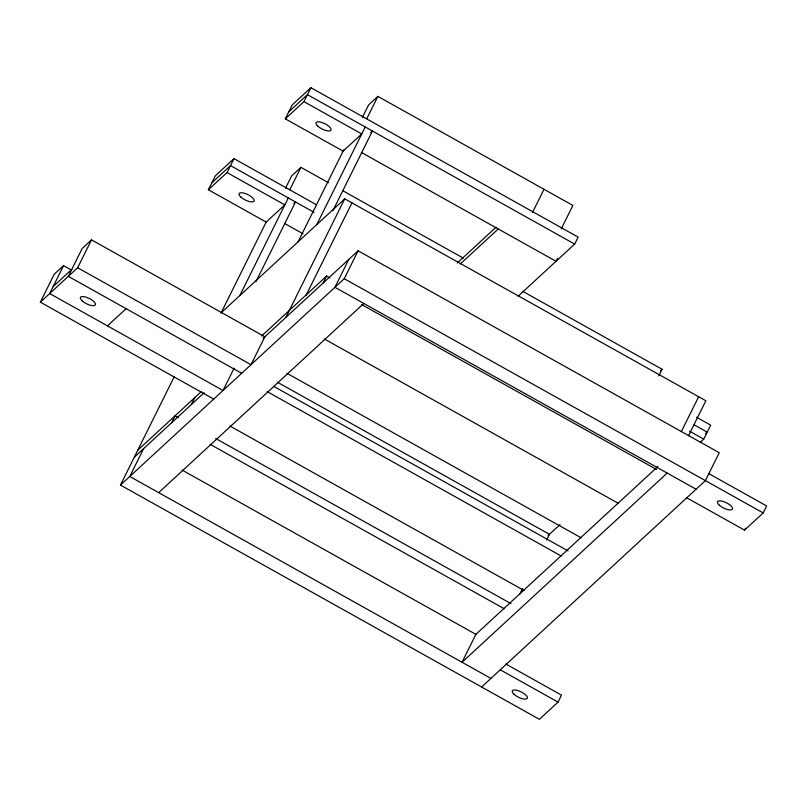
<?xml version="1.0" encoding="UTF-8"?>
<svg xmlns="http://www.w3.org/2000/svg" width="807" height="807" viewBox="0 0 807 807"><rect width="100%" height="100%" fill="white"/><g stroke="black" fill="none" stroke-linecap="round" stroke-linejoin="round"><path stroke-width="1.21" d="M213.704 399.092L40.35 302.161L54.2 274.259L63.531 265.654L71.208 269.952M63.531 265.654L49.671 293.566L223.025 390.487L234.111 368.163M77.654 267.763L91.504 239.861L264.857 336.791L251.007 364.693L77.654 267.763L40.35 302.161M208.388 189.776L227.039 172.577L284.821 204.887L266.169 222.086L208.388 189.776L215.318 175.825L233.969 158.626L316.344 204.685M227.039 172.577L233.969 158.626M285.315 118.841L303.967 101.642L361.748 133.952L343.106 151.141L285.315 118.841L292.245 104.88L310.897 87.691L578.145 237.117L574.685 244.087L518.104 296.26M303.967 101.642L310.897 87.691M505.898 664.05L561.501 695.14L558.041 702.12L539.389 719.309L120.455 485.078L174.151 376.909M143.636 448.561L129.776 476.483L490.928 678.405M221.158 312.783L266.29 221.844M285.517 188.213L291.609 175.926L300.94 167.331L328.378 182.675M171.609 422.777L175.069 415.797L178.367 417.643M289.854 189.655L300.94 167.331M239.8 295.584L288.291 197.917M191.42 404.499L194.88 397.528M255.94 281.653L295.513 201.952L293.738 203.586M298.086 241.838L343.782 149.779M362.444 117.267L368.547 104.991L377.868 96.386L572.889 205.432L561.258 228.875M366.792 118.71L377.868 96.386M316.737 224.639L365.218 126.971M332.867 210.718L372.441 131.006L370.665 132.651M285.839 317.444L344.71 198.845L705.863 400.766L688.512 435.719M306.035 295.332L351.933 202.88M323.133 283.045L326.593 276.065L329.902 277.911M348.785 259.38L334.925 287.302L696.078 489.234M120.455 485.078L344.246 278.708L358.106 250.795L719.259 452.727L705.399 480.629L481.608 687.009M532.368 212.715L543.999 189.272M557.516 258.301L556.033 261.286L361.365 152.442M519.779 594.073L522.573 588.434M546.642 539.954L549.436 534.315L277.346 382.175M658.764 375.951L662.093 369.263L522.684 291.307M681.29 431.684L698.64 396.731M700.204 442.397L703.765 439.129L710.685 425.168L696.411 417.189M686.757 497.828L744.538 530.138L745.527 528.141M744.538 530.138L763.19 512.939L766.65 505.959L708.869 473.659M91.504 239.861L82.173 248.465L68.323 276.367L241.676 373.288M53.141 286.586L71.783 269.387M211.848 182.806L230.499 165.606L313.984 212.281M288.785 111.86L307.427 94.661L574.685 244.087M107.462 325.877L126.104 308.678M220.896 313.015L344.71 198.845M137.775 450.195L201.528 391.405M261.579 336.025L326.593 276.065M134.305 457.176L204.161 392.757M263.092 338.415L358.106 250.795M158.676 492.633L363.816 303.452M457.307 262.951L496.164 227.12M460.323 263.96L498.252 228.976M660.398 370.827L662.093 369.263M548.034 535.616L560.048 524.54M657.947 466.456L475.898 634.332L462.038 662.254L667.187 473.073M705.449 433.783L707.225 432.149L694.04 424.775M342.652 190.654L463.4 258.169M689.592 431.2L703.765 439.129M284.346 223.337L303.018 233.778M344.246 278.708L763.19 512.939M361.647 304.582L656.575 469.482M324.353 338.97L618.444 503.407M286.959 373.318L581.151 537.805M273.896 386.452L568.088 550.939M267.137 391.587L561.329 556.073M229.844 425.985L524.036 590.472M215.691 438.514L510.972 603.616M210.032 444.253L504.214 608.75M182.049 470.057L476.241 634.544M500.259 669.81L558.041 702.12M514.19 694.403A8.342 2.986 26.4 0 0 527.052 698.6A8.342 2.986 26.4 0 0 518.235 690.681A8.342 2.986 26.4 0 0 514.19 694.403M317.908 126.235A8.342 2.986 26.4 0 0 330.759 130.431A8.342 2.986 26.4 0 0 321.943 122.513A8.342 2.986 26.4 0 0 317.908 126.235M240.98 197.18A8.342 2.986 26.4 0 0 253.832 201.377A8.342 2.986 26.4 0 0 245.015 193.448A8.342 2.986 26.4 0 0 240.98 197.18M82.264 300.961A8.342 2.986 26.4 0 0 95.115 305.157A8.342 2.986 26.4 0 0 86.299 297.238A8.342 2.986 26.4 0 0 82.264 300.961M719.34 505.222A8.342 2.986 26.4 0 0 732.191 509.419A8.342 2.986 26.4 0 0 723.375 501.5A8.342 2.986 26.4 0 0 719.34 505.222"/></g></svg>
